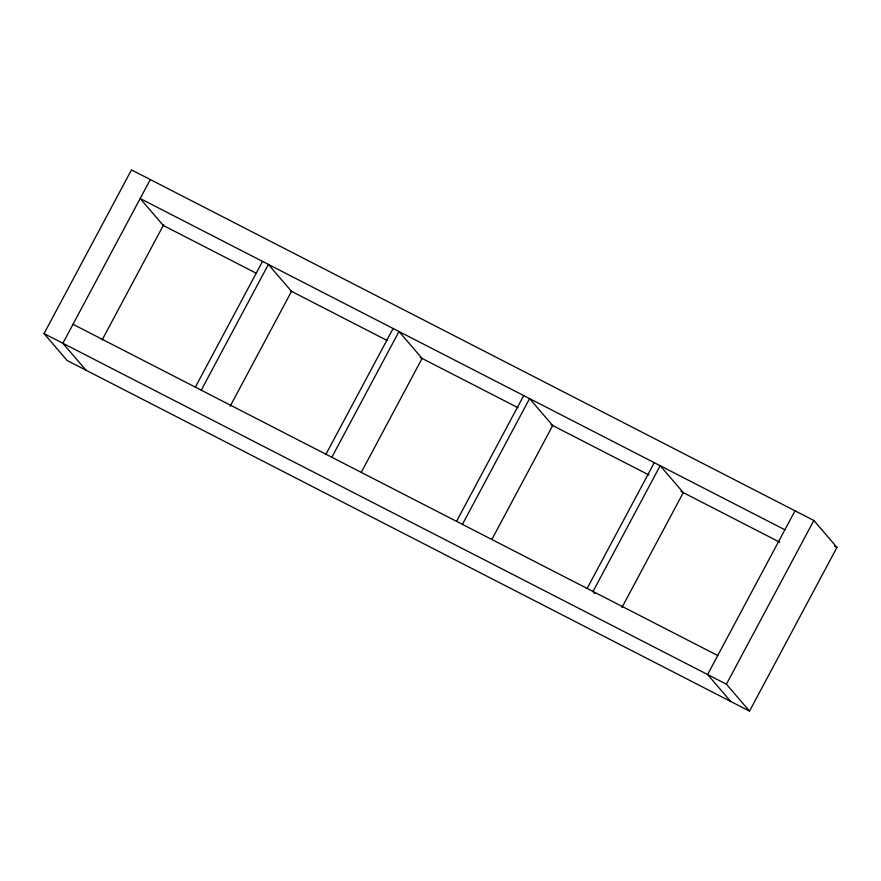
<?xml version="1.0" encoding="UTF-8"?>
<svg xmlns="http://www.w3.org/2000/svg" width="881" height="881" viewBox="0 0 881 881"><rect width="100%" height="100%" fill="white"/><g stroke="black" fill="none" stroke-linecap="round" stroke-linejoin="round"><path stroke-width="1.32" d="M44.05 333.602L131.478 169.879L813.846 520.473L836.95 547.398L749.522 711.121L67.154 360.527L44.05 333.602L726.418 684.196L749.522 711.121M150.299 179.548L62.87 343.282L85.986 370.207M102.174 339.879L163.69 224.666M195.362 387.155L262.516 261.393M201.253 390.184L268.397 264.421L291.512 291.347L230.172 406.218M325.959 454.255L393.113 328.492M331.84 457.283L398.994 331.509L422.098 358.435L361.408 472.106M456.545 521.354L523.699 395.591M462.426 524.371L529.58 398.608L552.695 425.534L491.994 539.205M587.142 588.453L654.286 462.679M621.942 607.516L683.282 492.633L660.177 465.708L593.023 591.47L594.796 593.541M795.014 510.793L707.597 674.527L730.701 701.452M726.418 684.196L813.846 520.473M834.593 546.187L836.95 547.398M784.883 529.778L140.167 198.533L163.271 225.459L256.25 273.231M290.499 290.829L387.144 340.484M420.182 357.455L518.05 407.738M551.077 424.708L648.956 474.991M680.925 491.422L779.85 542.244M73.013 324.296L717.729 655.541"/></g></svg>
